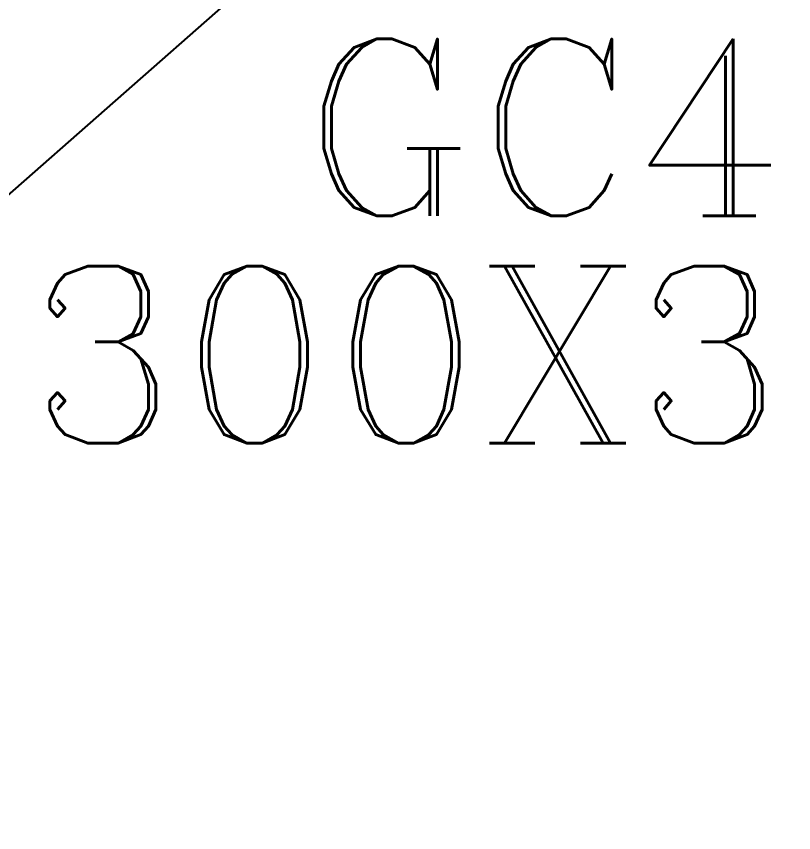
# Model space of a CAD drawing. Header units: millimetres. Extents: x 331487 to 517269, y 198509 to 399936.
# Drawn here: x 446105 to 446984, y 302362 to 303285 of the extents above; entities that cross this region are included whole.
import ezdxf

# ---------------------------------------------------------------- set-up
doc = ezdxf.new("R2010")
doc.units = ezdxf.units.MM
doc.header["$MEASUREMENT"] = 0
doc.layers.add('COLUMN', color=6, linetype='Continuous')
doc.layers.add('FOOTING', color=5, linetype='Continuous')
doc.styles.add('RC', font='romanc.shx', dxfattribs={"height": 200})

msp = doc.modelspace()

# ---------------------------------------------------------------- linework, layer by layer
at = {"layer": 'COLUMN'}
for radius in [10508.26, 10658.26]:
    msp.add_arc((438443.45, 311612.51), radius, 298.482975, 358.124048, dxfattribs=at)
at = {"layer": 'FOOTING'}
msp.add_line((446687.11, 303603.52), (445560.84, 302612.81), dxfattribs=at)

# ---------------------------------------------------------------- texts
at = {"layer": 'COLUMN', "style": 'RC'}
for s, p in [('GC4', (446426.58, 303059.11)), ('300X375', (446116.75, 302802.18))]:
    msp.add_text(s, height=200, dxfattribs=at).set_placement(p)

doc.saveas('drawing.dxf')
